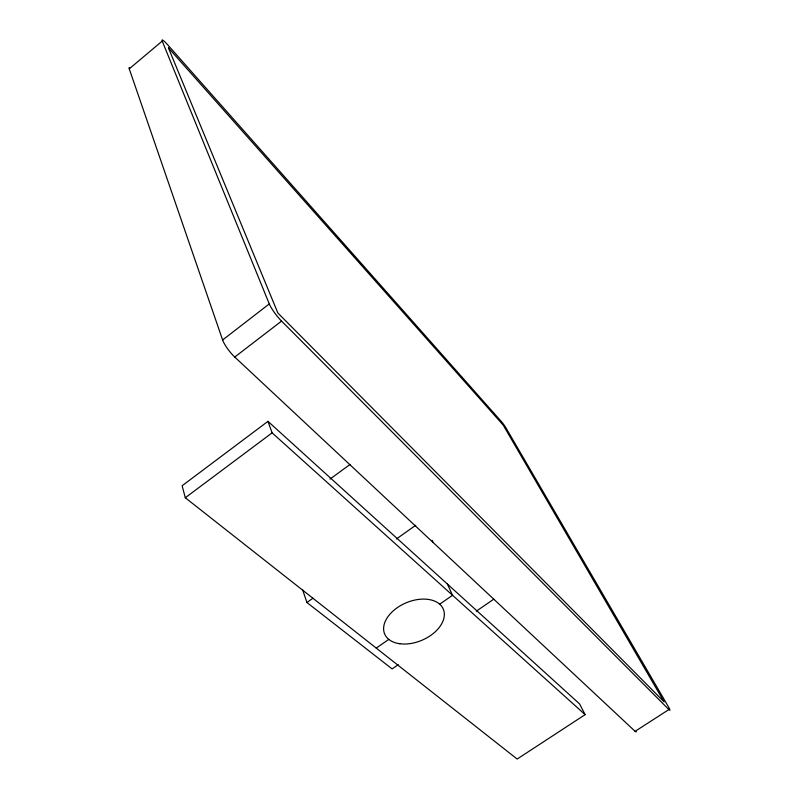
<?xml version="1.0" encoding="UTF-8"?>
<svg xmlns="http://www.w3.org/2000/svg" width="799" height="799" viewBox="0 0 799 799"><rect width="100%" height="100%" fill="white"/><g stroke="black" fill="none" stroke-linecap="round" stroke-linejoin="round"><path stroke-width="1.2" d="M129.248 68.834L162.227 41.089A12.305 1.508 51.4 0 1 167.91 45.044L501.572 421.782A5.144 0.509 54 0 1 505.827 427.655L668.493 706.915A7.311 0.839 55.7 0 1 668.883 709.562L635.115 731.325L234.746 357.043A14.921 3.426 52.2 0 1 222.621 339.984L129.248 68.834A12.225 1.858 50.8 0 1 129.857 67.685M222.621 339.984L269.273 303.92L162.227 41.089M234.746 357.043L281.558 321.098L668.883 709.562M267.965 421.343L182.132 485.752L185.298 497.757L517.163 759.05L585.138 714.636L579.585 703.919L267.965 421.343L272.119 432.848L585.138 714.636M185.298 497.757L272.119 432.848M329.997 479.09L350.022 464.469M302.551 589.642L306.916 602.506L313.018 598.171M396.384 538.995L415.7 525.283M376.229 648.089L388.803 639.39M439.68 604.184L452.554 595.285L447.38 584.029M398.272 664.688L392.109 668.913L306.916 602.506M476.324 611.155L493.782 599.18M432.119 540.304L433.158 542.531M636.244 731.604A7.261 1.039 56.2 0 1 635.115 731.325M281.558 321.098A15.051 2.796 52.5 0 1 269.273 303.92M168.439 47.91L277.862 312.978L664.089 701.862L503.16 425.048L168.469 47.9M399.8 643.734A31.85 20.325 -23 0 0 444.324 613.642A31.85 20.325 -23 0 0 397.792 607.32A31.85 20.325 -23 0 0 399.8 643.734"/></g></svg>
